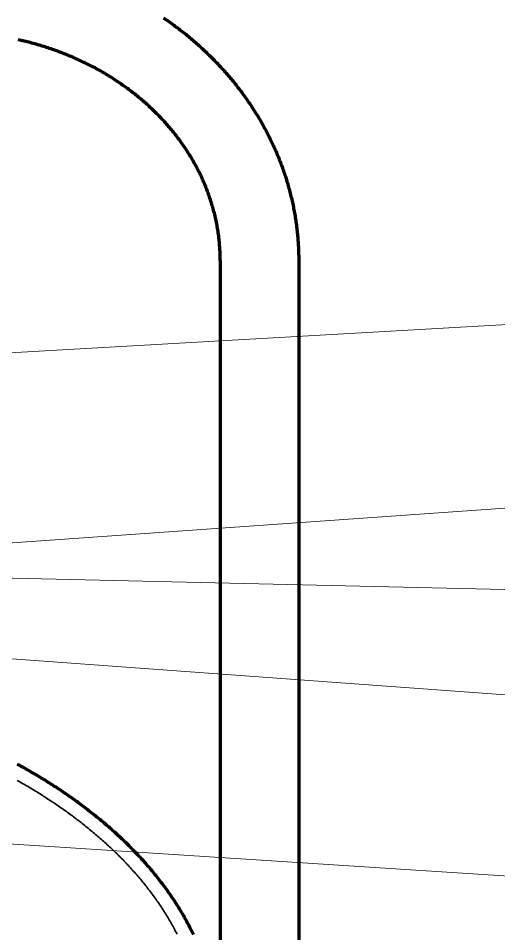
# Model space of a CAD drawing. Header units: millimetres. Extents: x 0 to 2382, y 0 to 420.
# Drawn here: x 172.56 to 188.12, y 301.77 to 331.42 of the extents above; entities that cross this region are included whole.
import ezdxf

# ---------------------------------------------------------------- set-up
doc = ezdxf.new("R2010")
doc.units = ezdxf.units.MM
doc.linetypes.add('IRAM-E-TRAZOS', pattern=[5, 4, -1])
for name, color, linetype, lineweight in [('01-VISIBLE', 7, 'CONTINUOUS', 70), ('02-OCULTA', 4, 'IRAM-E-TRAZOS', 35), ('08-FINA', 5, 'CONTINUOUS', 18)]:
    doc.layers.add(name, color=color, linetype=linetype, lineweight=lineweight)

msp = doc.modelspace()

# ---------------------------------------------------------------- linework, layer by layer
at = {"layer": '01-VISIBLE'}
for p, q in [((179.1, 323.57), (179.1, 318.962)), ((181.64, 323.57), (181.64, 318.962)), ((179.1, 313.962), (179.1, 285)), ((181.64, 313.962), (181.64, 285))]:
    msp.add_line(p, q, dxfattribs=at)
for points in [[(177.266, 331.427), (177.308, 331.399), (177.349, 331.37), (177.39, 331.342), (177.431, 331.313), (177.472, 331.284), (177.512, 331.255), (177.553, 331.225), (177.593, 331.196), (177.633, 331.166), (177.674, 331.136), (177.714, 331.106), (177.753, 331.076), (177.793, 331.045), (177.833, 331.014), (177.872, 330.984), (177.911, 330.953), (177.951, 330.921), (177.99, 330.89), (178.028, 330.859), (178.067, 330.827), (178.106, 330.795), (178.144, 330.763), (178.182, 330.731), (178.221, 330.698), (178.259, 330.666), (178.296, 330.633), (178.334, 330.6), (178.372, 330.567), (178.409, 330.533), (178.446, 330.5), (178.483, 330.466), (178.52, 330.432), (178.557, 330.398), (178.593, 330.364), (178.63, 330.33), (178.666, 330.295), (178.702, 330.26), (178.738, 330.226), (178.774, 330.19), (178.809, 330.155), (178.845, 330.12), (178.88, 330.084), (178.915, 330.049), (178.95, 330.013), (178.985, 329.977), (179.019, 329.94), (179.053, 329.904), (179.088, 329.867), (179.122, 329.831), (179.155, 329.794), (179.189, 329.757), (179.223, 329.719), (179.256, 329.682), (179.289, 329.644), (179.322, 329.607), (179.355, 329.569), (179.387, 329.531), (179.419, 329.493), (179.452, 329.454), (179.484, 329.416), (179.515, 329.377), (179.547, 329.338), (179.578, 329.299), (179.61, 329.26), (179.641, 329.221), (179.671, 329.181), (179.702, 329.142), (179.732, 329.102), (179.763, 329.062), (179.793, 329.022), (179.822, 328.982), (179.852, 328.941), (179.881, 328.901), (179.91, 328.86), (179.939, 328.819), (179.968, 328.778), (179.997, 328.737), (180.025, 328.696), (180.053, 328.655), (180.081, 328.613), (180.109, 328.571), (180.136, 328.529), (180.164, 328.488), (180.191, 328.445), (180.218, 328.403), (180.244, 328.361), (180.271, 328.318), (180.297, 328.276), (180.323, 328.233), (180.348, 328.19), (180.374, 328.147), (180.399, 328.104), (180.424, 328.06), (180.449, 328.017), (180.474, 327.973), (180.498, 327.929), (180.522, 327.886), (180.546, 327.842), (180.57, 327.797), (180.593, 327.753), (180.616, 327.709), (180.639, 327.664), (180.662, 327.62), (180.685, 327.575), (180.707, 327.53), (180.729, 327.485), (180.751, 327.44), (180.772, 327.395), (180.793, 327.35), (180.814, 327.304), (180.835, 327.259), (180.856, 327.213), (180.876, 327.167), (180.896, 327.121), (180.916, 327.075), (180.935, 327.029), (180.955, 326.983), (180.974, 326.937), (180.993, 326.89), (181.011, 326.844), (181.029, 326.797), (181.047, 326.751), (181.065, 326.704), (181.083, 326.657), (181.1, 326.61), (181.117, 326.563), (181.134, 326.516), (181.15, 326.468), (181.166, 326.421), (181.182, 326.374), (181.198, 326.326), (181.214, 326.279), (181.229, 326.231), (181.244, 326.183), (181.258, 326.135), (181.273, 326.087), (181.287, 326.039), (181.301, 325.991), (181.314, 325.943), (181.327, 325.895), (181.34, 325.846), (181.353, 325.798), (181.366, 325.749), (181.378, 325.701), (181.39, 325.652), (181.402, 325.604), (181.413, 325.555), (181.424, 325.506), (181.435, 325.457), (181.446, 325.408), (181.456, 325.359), (181.466, 325.31), (181.476, 325.261), (181.485, 325.212), (181.494, 325.163), (181.503, 325.114), (181.512, 325.064), (181.52, 325.015), (181.528, 324.965), (181.536, 324.916), (181.544, 324.867), (181.551, 324.817), (181.558, 324.767), (181.565, 324.718), (181.571, 324.668), (181.577, 324.618), (181.583, 324.569), (181.589, 324.519), (181.594, 324.469), (181.599, 324.419), (181.603, 324.37), (181.608, 324.32), (181.612, 324.27), (181.616, 324.22), (181.619, 324.17), (181.623, 324.12), (181.626, 324.07), (181.628, 324.02), (181.631, 323.97), (181.633, 323.92), (181.635, 323.87), (181.636, 323.82), (181.638, 323.77), (181.639, 323.72), (181.639, 323.67), (181.64, 323.62), (181.64, 323.57)], [(179.1, 323.57), (179.1, 323.62), (179.099, 323.67), (179.098, 323.72), (179.097, 323.77), (179.095, 323.82), (179.093, 323.87), (179.09, 323.92), (179.087, 323.97), (179.084, 324.02), (179.08, 324.07), (179.076, 324.12), (179.071, 324.17), (179.066, 324.22), (179.061, 324.27), (179.055, 324.32), (179.049, 324.369), (179.042, 324.419), (179.035, 324.469), (179.027, 324.518), (179.02, 324.568), (179.012, 324.617), (179.003, 324.667), (178.994, 324.716), (178.985, 324.765), (178.975, 324.814), (178.965, 324.863), (178.954, 324.912), (178.943, 324.961), (178.932, 325.01), (178.92, 325.059), (178.908, 325.108), (178.896, 325.156), (178.883, 325.205), (178.87, 325.253), (178.856, 325.301), (178.842, 325.349), (178.828, 325.397), (178.813, 325.445), (178.798, 325.493), (178.783, 325.541), (178.767, 325.588), (178.751, 325.636), (178.734, 325.683), (178.717, 325.73), (178.7, 325.777), (178.682, 325.824), (178.664, 325.871), (178.646, 325.918), (178.627, 325.964), (178.608, 326.01), (178.589, 326.057), (178.569, 326.103), (178.549, 326.149), (178.529, 326.194), (178.508, 326.24), (178.487, 326.286), (178.466, 326.331), (178.444, 326.376), (178.422, 326.421), (178.399, 326.466), (178.377, 326.51), (178.353, 326.555), (178.33, 326.599), (178.306, 326.643), (178.282, 326.687), (178.258, 326.731), (178.233, 326.775), (178.208, 326.818), (178.183, 326.862), (178.157, 326.905), (178.132, 326.948), (178.105, 326.99), (178.079, 327.033), (178.052, 327.075), (178.025, 327.117), (177.998, 327.159), (177.97, 327.201), (177.942, 327.243), (177.914, 327.284), (177.885, 327.325), (177.856, 327.366), (177.827, 327.407), (177.798, 327.448), (177.768, 327.488), (177.738, 327.528), (177.708, 327.568), (177.677, 327.608), (177.647, 327.647), (177.615, 327.687), (177.584, 327.726), (177.553, 327.765), (177.521, 327.804), (177.489, 327.842), (177.456, 327.88), (177.424, 327.918), (177.391, 327.956), (177.358, 327.994), (177.325, 328.031), (177.291, 328.069), (177.257, 328.106), (177.223, 328.142), (177.189, 328.179), (177.154, 328.215), (177.12, 328.251), (177.085, 328.287), (177.049, 328.323), (177.014, 328.358), (176.978, 328.394), (176.942, 328.429), (176.906, 328.463), (176.87, 328.498), (176.834, 328.532), (176.797, 328.566), (176.76, 328.6), (176.723, 328.634), (176.685, 328.667), (176.648, 328.7), (176.61, 328.733), (176.572, 328.766), (176.534, 328.798), (176.495, 328.831), (176.457, 328.863), (176.418, 328.894), (176.379, 328.926), (176.34, 328.957), (176.301, 328.988), (176.261, 329.019), (176.221, 329.05), (176.181, 329.08), (176.141, 329.11), (176.101, 329.14), (176.061, 329.17), (176.02, 329.199), (175.979, 329.228), (175.938, 329.257), (175.897, 329.286), (175.856, 329.314), (175.815, 329.342), (175.773, 329.37), (175.731, 329.398), (175.689, 329.426), (175.647, 329.453), (175.605, 329.48), (175.563, 329.507), (175.52, 329.533), (175.478, 329.559), (175.435, 329.585), (175.392, 329.611), (175.349, 329.637), (175.305, 329.662), (175.262, 329.687), (175.218, 329.712), (175.175, 329.737), (175.131, 329.761), (175.087, 329.785), (175.043, 329.809), (174.999, 329.832), (174.954, 329.856), (174.91, 329.879), (174.865, 329.902), (174.821, 329.924), (174.776, 329.947), (174.731, 329.969), (174.686, 329.991), (174.641, 330.013), (174.595, 330.034), (174.55, 330.055), (174.504, 330.076), (174.459, 330.097), (174.413, 330.117), (174.367, 330.137), (174.321, 330.157), (174.275, 330.177), (174.229, 330.197), (174.182, 330.216), (174.136, 330.235), (174.09, 330.253), (174.043, 330.272), (173.996, 330.29), (173.95, 330.308), (173.903, 330.326), (173.856, 330.343), (173.809, 330.361), (173.762, 330.378), (173.714, 330.394), (173.667, 330.411), (173.62, 330.427), (173.572, 330.443), (173.525, 330.459), (173.477, 330.475), (173.429, 330.49), (173.381, 330.505), (173.333, 330.52), (173.286, 330.534), (173.238, 330.549), (173.189, 330.563), (173.141, 330.577), (173.093, 330.59), (173.045, 330.603), (172.996, 330.617), (172.948, 330.629), (172.899, 330.642), (172.851, 330.654), (172.802, 330.666), (172.753, 330.678), (172.705, 330.69), (172.656, 330.701), (172.607, 330.712), (172.558, 330.723)], [(179.1, 318.962), (179.1, 318.912), (179.1, 318.862), (179.1, 318.812), (179.1, 318.762), (179.1, 318.712), (179.1, 318.662), (179.1, 318.612), (179.1, 318.562), (179.1, 318.512), (179.1, 318.462), (179.1, 318.412), (179.1, 318.362), (179.1, 318.312), (179.1, 318.262), (179.1, 318.212), (179.1, 318.162), (179.1, 318.112), (179.1, 318.062), (179.1, 318.012), (179.1, 317.962), (179.1, 317.912), (179.1, 317.862), (179.1, 317.812), (179.1, 317.762), (179.1, 317.712), (179.1, 317.662), (179.1, 317.612), (179.1, 317.562), (179.1, 317.512), (179.1, 317.462), (179.1, 317.412), (179.1, 317.362), (179.1, 317.312), (179.1, 317.262), (179.1, 317.212), (179.1, 317.162), (179.1, 317.112), (179.1, 317.062), (179.1, 317.012), (179.1, 316.962), (179.1, 316.912), (179.1, 316.862), (179.1, 316.812), (179.1, 316.762), (179.1, 316.712), (179.1, 316.662), (179.1, 316.612), (179.1, 316.562), (179.1, 316.512), (179.1, 316.462), (179.1, 316.412), (179.1, 316.362), (179.1, 316.312), (179.1, 316.262), (179.1, 316.212), (179.1, 316.162), (179.1, 316.112), (179.1, 316.062), (179.1, 316.012), (179.1, 315.962), (179.1, 315.912), (179.1, 315.862), (179.1, 315.812), (179.1, 315.762), (179.1, 315.712), (179.1, 315.662), (179.1, 315.612), (179.1, 315.562), (179.1, 315.512), (179.1, 315.462), (179.1, 315.412), (179.1, 315.362), (179.1, 315.312), (179.1, 315.262), (179.1, 315.212), (179.1, 315.162), (179.1, 315.112), (179.1, 315.062), (179.1, 315.012), (179.1, 314.962), (179.1, 314.912), (179.1, 314.862), (179.1, 314.812), (179.1, 314.762), (179.1, 314.712), (179.1, 314.662), (179.1, 314.612), (179.1, 314.562), (179.1, 314.512), (179.1, 314.462), (179.1, 314.412), (179.1, 314.362), (179.1, 314.312), (179.1, 314.262), (179.1, 314.212), (179.1, 314.162), (179.1, 314.112), (179.1, 314.062), (179.1, 314.012), (179.1, 313.962)], [(181.64, 318.962), (181.64, 318.912), (181.64, 318.862), (181.64, 318.812), (181.64, 318.762), (181.64, 318.712), (181.64, 318.662), (181.64, 318.612), (181.64, 318.562), (181.64, 318.512), (181.64, 318.462), (181.64, 318.412), (181.64, 318.362), (181.64, 318.312), (181.64, 318.262), (181.64, 318.212), (181.64, 318.162), (181.64, 318.112), (181.64, 318.062), (181.64, 318.012), (181.64, 317.962), (181.64, 317.912), (181.64, 317.862), (181.64, 317.812), (181.64, 317.762), (181.64, 317.712), (181.64, 317.662), (181.64, 317.612), (181.64, 317.562), (181.64, 317.512), (181.64, 317.462), (181.64, 317.412), (181.64, 317.362), (181.64, 317.312), (181.64, 317.262), (181.64, 317.212), (181.64, 317.162), (181.64, 317.112), (181.64, 317.062), (181.64, 317.012), (181.64, 316.962), (181.64, 316.912), (181.64, 316.862), (181.64, 316.812), (181.64, 316.762), (181.64, 316.712), (181.64, 316.662), (181.64, 316.612), (181.64, 316.562), (181.64, 316.512), (181.64, 316.462), (181.64, 316.412), (181.64, 316.362), (181.64, 316.312), (181.64, 316.262), (181.64, 316.212), (181.64, 316.162), (181.64, 316.112), (181.64, 316.062), (181.64, 316.012), (181.64, 315.962), (181.64, 315.912), (181.64, 315.862), (181.64, 315.812), (181.64, 315.762), (181.64, 315.712), (181.64, 315.662), (181.64, 315.612), (181.64, 315.562), (181.64, 315.512), (181.64, 315.462), (181.64, 315.412), (181.64, 315.362), (181.64, 315.312), (181.64, 315.262), (181.64, 315.212), (181.64, 315.162), (181.64, 315.112), (181.64, 315.062), (181.64, 315.012), (181.64, 314.962), (181.64, 314.912), (181.64, 314.862), (181.64, 314.812), (181.64, 314.762), (181.64, 314.712), (181.64, 314.662), (181.64, 314.612), (181.64, 314.562), (181.64, 314.512), (181.64, 314.462), (181.64, 314.412), (181.64, 314.362), (181.64, 314.312), (181.64, 314.262), (181.64, 314.212), (181.64, 314.162), (181.64, 314.112), (181.64, 314.062), (181.64, 314.012), (181.64, 313.962)], [(178.231, 301.741), (178.209, 301.789), (178.186, 301.836), (178.162, 301.883), (178.139, 301.93), (178.115, 301.976), (178.091, 302.023), (178.067, 302.069), (178.042, 302.116), (178.017, 302.162), (177.992, 302.208), (177.966, 302.253), (177.941, 302.299), (177.915, 302.345), (177.889, 302.39), (177.862, 302.435), (177.835, 302.481), (177.808, 302.525), (177.781, 302.57), (177.754, 302.615), (177.726, 302.659), (177.698, 302.704), (177.67, 302.748), (177.641, 302.792), (177.613, 302.836), (177.584, 302.88), (177.555, 302.923), (177.525, 302.967), (177.496, 303.01), (177.466, 303.053), (177.436, 303.096), (177.406, 303.139), (177.375, 303.182), (177.344, 303.224), (177.314, 303.267), (177.282, 303.309), (177.251, 303.351), (177.22, 303.393), (177.188, 303.434), (177.156, 303.476), (177.124, 303.517), (177.091, 303.559), (177.059, 303.6), (177.026, 303.641), (176.993, 303.682), (176.96, 303.722), (176.927, 303.763), (176.893, 303.803), (176.86, 303.843), (176.826, 303.883), (176.792, 303.923), (176.757, 303.963), (176.723, 304.002), (176.688, 304.042), (176.654, 304.081), (176.619, 304.12), (176.583, 304.159), (176.548, 304.198), (176.513, 304.236), (176.477, 304.275), (176.441, 304.313), (176.405, 304.351), (176.369, 304.389), (176.333, 304.427), (176.296, 304.465), (176.26, 304.502), (176.223, 304.54), (176.186, 304.577), (176.149, 304.614), (176.112, 304.651), (176.074, 304.688), (176.037, 304.724), (175.999, 304.761), (175.961, 304.797), (175.923, 304.833), (175.885, 304.869), (175.847, 304.905), (175.809, 304.941), (175.77, 304.976), (175.731, 305.012), (175.693, 305.047), (175.654, 305.082), (175.615, 305.117), (175.575, 305.152), (175.536, 305.187), (175.497, 305.221), (175.457, 305.255), (175.417, 305.29), (175.377, 305.324), (175.337, 305.358), (175.297, 305.391), (175.257, 305.425), (175.217, 305.459), (175.176, 305.492), (175.136, 305.525), (175.095, 305.558), (175.054, 305.591), (175.013, 305.624), (174.972, 305.656), (174.931, 305.689), (174.89, 305.721), (174.848, 305.753), (174.807, 305.785), (174.765, 305.817), (174.723, 305.849), (174.682, 305.881), (174.64, 305.912), (174.598, 305.943), (174.555, 305.975), (174.513, 306.006), (174.471, 306.037), (174.428, 306.067), (174.386, 306.098), (174.343, 306.129), (174.3, 306.159), (174.258, 306.189), (174.215, 306.219), (174.172, 306.249), (174.129, 306.279), (174.085, 306.309), (174.042, 306.338), (173.999, 306.368), (173.955, 306.397), (173.911, 306.426), (173.868, 306.455), (173.824, 306.484), (173.78, 306.513), (173.736, 306.541), (173.692, 306.57), (173.648, 306.598), (173.604, 306.626), (173.56, 306.654), (173.515, 306.682), (173.471, 306.71), (173.426, 306.738), (173.382, 306.765), (173.337, 306.793), (173.292, 306.82), (173.247, 306.847), (173.202, 306.874), (173.157, 306.901), (173.112, 306.928), (173.067, 306.955), (173.022, 306.981), (172.977, 307.007), (172.931, 307.034), (172.886, 307.06), (172.84, 307.086), (172.795, 307.112), (172.749, 307.138), (172.703, 307.163), (172.657, 307.189), (172.612, 307.214), (172.566, 307.239), (172.52, 307.264)]]:
    msp.add_lwpolyline(points, dxfattribs=at)
at = {"layer": '02-OCULTA'}
msp.add_lwpolyline([(172.523, 306.735), (172.567, 306.71), (172.611, 306.685), (172.655, 306.66), (172.699, 306.635), (172.743, 306.61), (172.787, 306.584), (172.83, 306.559), (172.874, 306.533), (172.918, 306.507), (172.961, 306.481), (173.004, 306.455), (173.048, 306.429), (173.091, 306.403), (173.134, 306.376), (173.177, 306.35), (173.22, 306.323), (173.263, 306.296), (173.306, 306.27), (173.349, 306.243), (173.391, 306.215), (173.434, 306.188), (173.477, 306.161), (173.519, 306.133), (173.561, 306.105), (173.604, 306.078), (173.646, 306.05), (173.688, 306.022), (173.73, 305.993), (173.772, 305.965), (173.814, 305.937), (173.855, 305.908), (173.897, 305.879), (173.939, 305.851), (173.98, 305.822), (174.022, 305.792), (174.063, 305.763), (174.104, 305.734), (174.145, 305.704), (174.186, 305.675), (174.227, 305.645), (174.268, 305.615), (174.309, 305.585), (174.349, 305.555), (174.39, 305.524), (174.43, 305.494), (174.47, 305.463), (174.511, 305.433), (174.551, 305.402), (174.591, 305.371), (174.631, 305.34), (174.67, 305.308), (174.71, 305.277), (174.75, 305.245), (174.789, 305.214), (174.828, 305.182), (174.868, 305.15), (174.907, 305.118), (174.946, 305.086), (174.984, 305.053), (175.023, 305.021), (175.062, 304.988), (175.1, 304.955), (175.139, 304.922), (175.177, 304.889), (175.215, 304.856), (175.253, 304.822), (175.291, 304.789), (175.329, 304.755), (175.366, 304.721), (175.404, 304.687), (175.441, 304.653), (175.478, 304.619), (175.516, 304.584), (175.552, 304.55), (175.589, 304.515), (175.626, 304.48), (175.662, 304.445), (175.699, 304.41), (175.735, 304.375), (175.771, 304.339), (175.807, 304.304), (175.843, 304.268), (175.879, 304.232), (175.914, 304.196), (175.95, 304.16), (175.985, 304.124), (176.02, 304.087), (176.055, 304.05), (176.089, 304.014), (176.124, 303.977), (176.158, 303.94), (176.193, 303.902), (176.227, 303.865), (176.261, 303.827), (176.294, 303.79), (176.328, 303.752), (176.361, 303.714), (176.394, 303.676), (176.428, 303.637), (176.46, 303.599), (176.493, 303.56), (176.526, 303.522), (176.558, 303.483), (176.59, 303.444), (176.622, 303.404), (176.654, 303.365), (176.685, 303.325), (176.717, 303.286), (176.748, 303.246), (176.779, 303.206), (176.81, 303.166), (176.84, 303.126), (176.871, 303.085), (176.901, 303.045), (176.931, 303.004), (176.961, 302.963), (176.991, 302.922), (177.02, 302.881), (177.049, 302.839), (177.078, 302.798), (177.107, 302.756), (177.135, 302.714), (177.164, 302.672), (177.192, 302.63), (177.219, 302.588), (177.247, 302.546), (177.274, 302.503), (177.302, 302.46), (177.328, 302.418), (177.355, 302.374), (177.381, 302.331), (177.407, 302.288), (177.433, 302.244), (177.459, 302.201), (177.484, 302.157), (177.509, 302.113), (177.534, 302.069), (177.559, 302.025), (177.583, 301.98), (177.607, 301.936), (177.631, 301.891), (177.654, 301.846), (177.678, 301.802), (177.701, 301.757)], dxfattribs=at)
at = {"layer": '08-FINA'}
for p, q in [((202.006, 322.273), (162.79, 320.048)), ((212.01, 317.219), (162.689, 313.747)), ((202.001, 312.594), (159.5, 313.588)), ((212.01, 307.789), (159.5, 311.6)), ((202.008, 302.758), (159.5, 305.5))]:
    msp.add_line(p, q, dxfattribs=at)

doc.saveas('drawing.dxf')
